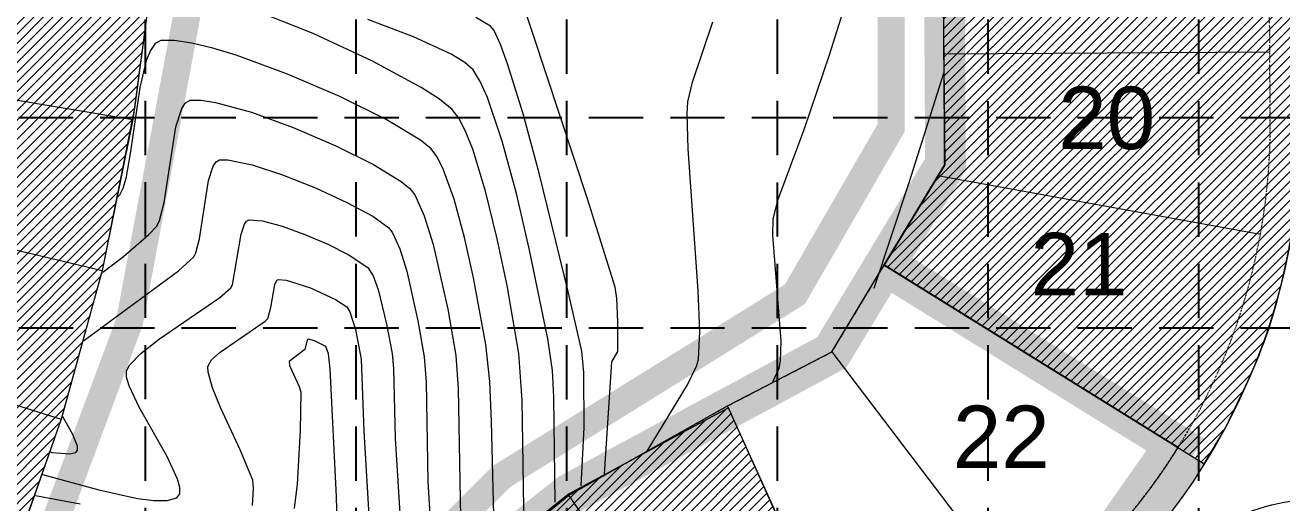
# Model space of a CAD drawing. Extents: x 218174 to 221286, y 216036 to 221010.
# Drawn here: x 219607.9 to 220070.8, y 219389.6 to 219565.6 of the extents above; entities that cross this region are included whole.
import ezdxf
from ezdxf.enums import TextEntityAlignment as Align

# ---------------------------------------------------------------- set-up
doc = ezdxf.new("R2010")
doc.units = 0
doc.header["$MEASUREMENT"] = 0
doc.linetypes.add('DASHED', pattern=[0.75, 0.5, -0.25])
doc.linetypes.add('DIVIDE', pattern=[1.25, 0.5, -0.25, 0, -0.25, 0, -0.25])
for name, color, linetype, lineweight in [('1 CURB LINE', 7, 'Continuous', 0), ('1 LOT NUMBERS', 7, 'Continuous', 0), ('1 PHASE LINES', 7, 'Continuous', 0), ('1 STORM PIPE', 5, 'Continuous', 0), ('1 TOPO', 42, 'Continuous', 0), ('25', 7, 'Continuous', 0), ('29', 7, 'Continuous', 0), ('PH.1-27', 7, 'Continuous', 0), ('PH.1-29', 7, 'Continuous', 0), ('PH.2-27', 7, 'Continuous', 0), ('PH.2-29', 7, 'Continuous', 0), ('PH.3-29', 7, 'Continuous', 0)]:
    doc.layers.add(name, color=color, linetype=linetype, lineweight=lineweight)
for name, color, linetype in [('1 EROSION BLANKETS', 84, 'Continuous'), ('1 LIMITS OF DISTURBANCE', 1, 'DASHED'), ('1 SODDED LOT', 2, 'Continuous'), ('GRID', 251, 'DASHED')]:
    doc.layers.add(name, color=color, linetype=linetype)
doc.styles.get("Standard").update_dxf_attribs({"font": 'ARIAL.TTF'})

msp = doc.modelspace()

# ---------------------------------------------------------------- hatches: boundary and pattern name
at = {"layer": '1 SODDED LOT', "linetype": 'Continuous', "lineweight": 0}
h = msp.add_hatch(dxfattribs=at)
h.set_pattern_fill('ANSI31', color=256, scale=20, style=0)
edge = h.paths.add_edge_path()
edge.add_line((219924.27, 219477.2), (220042.1, 219404))
edge.add_line((220042.1, 219404), (220049.86, 219417.01))
edge.add_line((220049.86, 219417.01), (220057.23, 219432.29))
edge.add_arc((219891.5, 219512.19), 183.98, 334.2608, 347.0286)
edge.add_arc((219757.86, 219542.97), 321.12, 347.0286, 355.2541)
edge.add_line((220077.89, 219516.4), (220076.9, 219710.62))
edge.add_line((220076.9, 219710.62), (220072, 220507.01))
edge.add_arc((220051.75, 220506.88), 20.24, 0.353, 89.5837)
edge.add_line((220051.9, 220527.12), (219940.56, 220526.38))
edge.add_line((219940.56, 220526.38), (219945.89, 219588.82))
edge.add_line((219945.89, 219588.82), (219946.61, 219514.17))
edge.add_line((219946.61, 219514.17), (219924.27, 219477.2))
h = msp.add_hatch(dxfattribs=at)
h.set_pattern_fill('ANSI31', color=256, scale=20, style=0)
edge = h.paths.add_edge_path()
edge.add_line((219475.43, 219147.44), (219484.01, 219158.07))
edge.add_line((219484.01, 219158.07), (219525.03, 219215.83))
edge.add_line((219525.03, 219215.83), (219555.35, 219266.11))
edge.add_line((219555.35, 219266.11), (219580.11, 219315.13))
edge.add_line((219580.11, 219315.13), (219602.53, 219366.89))
edge.add_line((219602.53, 219366.89), (219621.38, 219420.95))
edge.add_line((219621.38, 219420.95), (219636.56, 219475.76))
edge.add_line((219636.56, 219475.76), (219648.32, 219535.03))
edge.add_line((219648.32, 219535.03), (219655.15, 219587.12))
edge.add_line((219655.15, 219587.12), (219659.27, 219644.14))
edge.add_line((219659.27, 219644.14), (219659.25, 219733.06))
edge.add_line((219659.25, 219733.06), (219657.49, 219948.84))
edge.add_line((219657.49, 219948.84), (219688.73, 220030.97))
edge.add_line((219688.73, 220030.97), (219749.06, 220093.81))
edge.add_line((219749.06, 220093.81), (219797.19, 220136.07))
edge.add_line((219797.19, 220136.07), (219840.56, 220184.12))
edge.add_line((219840.56, 220184.12), (219872.5, 220231.49))
edge.add_line((219872.5, 220231.49), (219768.58, 220298.97))
edge.add_line((219768.58, 220298.97), (219751.53, 220274.95))
edge.add_line((219751.53, 220274.95), (219734.6, 220254.65))
edge.add_line((219734.6, 220254.65), (219716.62, 220236.25))
edge.add_line((219716.62, 220236.25), (219691.06, 220213.9))
edge.add_line((219691.06, 220213.9), (219665.38, 220194.92))
edge.add_line((219665.38, 220194.92), (219646.32, 220180.07))
edge.add_line((219646.32, 220180.07), (219622.58, 220158.72))
edge.add_line((219622.58, 220158.72), (219597.14, 220129.12))
edge.add_line((219597.14, 220129.12), (219581.68, 220107.47))
edge.add_line((219581.68, 220107.47), (219569.59, 220088.76))
edge.add_arc((219750.1, 219972.13), 214.91, 147.135, 168.472)
edge.add_arc((220206.03, 219879.14), 680.23, 168.47195, 178.02737)
edge.add_line((219526.21, 219902.56), (219527.23, 219639.99))
edge.add_arc((218960.67, 219637.78), 566.56, -25.1184, 0.2231, ccw=False)
edge.add_arc((218340.79, 219928.4), 1251.19, 330.42957, 334.88159, ccw=False)
edge.add_arc((218923.48, 219597.78), 581.24, 322.07344, 330.42957, ccw=False)
edge.add_arc((219395.6, 219229.9), 17.29, 142.0734, 235.1861)
edge.add_line((219385.73, 219215.7), (219475.43, 219147.44))
h = msp.add_hatch(dxfattribs=at)
h.set_pattern_fill('ANSI31', color=256, scale=20, style=0)
edge = h.paths.add_edge_path()
edge.add_line((219640.46, 219084.07), (219752.19, 219084.71))
edge.add_arc((219752.09, 219102.18), 17.47, 270.3279, 360.5451)
edge.add_arc((219802.32, 219102.66), 32.76, 161.6542, 180.5451, ccw=False)
edge.add_line((219771.22, 219112.97), (219775.03, 219130.24))
edge.add_line((219775.03, 219130.24), (219782.61, 219155.64))
edge.add_line((219782.61, 219155.64), (219792.2, 219178.37))
edge.add_line((219792.2, 219178.37), (219803.57, 219199.76))
edge.add_line((219803.57, 219199.76), (219811.83, 219213.02))
edge.add_line((219811.83, 219213.02), (219826.44, 219232.55))
edge.add_line((219826.44, 219232.55), (219840.72, 219249))
edge.add_line((219840.72, 219249), (219860.09, 219266.97))
edge.add_line((219860.09, 219266.97), (219882.43, 219283.75))
edge.add_line((219882.43, 219283.75), (219898.31, 219293.9))
edge.add_line((219898.31, 219293.9), (219920.46, 219305.27))
edge.add_line((219920.46, 219305.27), (219866.96, 219424.6))
edge.add_line((219866.96, 219424.6), (219808.23, 219392.91))
edge.add_line((219808.23, 219392.91), (219763.14, 219357.06))
edge.add_line((219763.14, 219357.06), (219711.9, 219299.56))
edge.add_line((219711.9, 219299.56), (219677.12, 219242.57))
edge.add_line((219677.12, 219242.57), (219652.35, 219180.23))
edge.add_line((219652.35, 219180.23), (219640.46, 219084.07))

# ---------------------------------------------------------------- linework, layer by layer
at = {"layer": '1 CURB LINE', "color": 7, "linetype": 'Continuous', "lineweight": 0}
msp.add_arc((219841.49, 219528.79), 236.5, 321.2446, 0.3478, dxfattribs=at)
at = {"layer": '1 EROSION BLANKETS', "linetype": 'Continuous', "lineweight": 0, "const_width": 10, "flags": 128}
msp.add_lwpolyline([(219918.35, 219309.84), (219958.97, 219329.1), (219982.92, 219344.69), (220002.99, 219362.42), (220023.67, 219385.55), (220036.04, 219403.48), (220037.97, 219406.52)], dxfattribs=at)
at = {"layer": '1 LIMITS OF DISTURBANCE', "lineweight": 0, "ltscale": 50, "const_width": 10, "flags": 128}
msp.add_lwpolyline([(219795.81, 220294.12), (219828.13, 220369.14), (219851.83, 220470.18), (219922.64, 220466.02), (219922.64, 219877.27), (219898.69, 219877.27), (219898.69, 219829.82), (219898.69, 219823.73), (219926.86, 219823.73), (219926.86, 219527.78), (219891.38, 219466.41), (219783.53, 219399.41), (219693.96, 219309.83), (219662.02, 219250.09), (219626.8, 219173.98), (219620.25, 219105.24), (219602.23, 219113.42), (219607.15, 219169.07), (219579.3, 219173.16), (219549.82, 219128.97), (219503.13, 219159.25), (219587.49, 219298.38), (219646.32, 219456.2), (219679.44, 219633.26), (219671.21, 219940.35), (219685.68, 219990.98), (219706.36, 219976.52), (219728.08, 220000.28), (219722.91, 220048.84), (219818.46, 220135.99), (219868.13, 220203.9), (219889.04, 220247)], close=True, dxfattribs=at)
at = {"layer": '1 PHASE LINES', "color": 0, "linetype": 'Continuous', "lineweight": 0, "const_width": 15, "flags": 128}
for points in [[(219640.27, 218320.71), (219639.85, 218328.49), (219635.95, 219056.74), (219647.99, 219163.5), (219681.17, 219248.65), (219712.04, 219299.33), (219762.79, 219356.64), (219808.6, 219392.94), (219905, 219444.99), (219946.9, 219514.43), (219940.66, 220515.36), (219838.47, 220514.44), (219838.47, 220505.19), (219787.6, 220505.19), (219787.6, 220514.44), (219764.48, 220514.44), (219764.51, 220564.53), (219774.82, 220564.64), (219774.82, 220735.55)], [(220166.01, 219332.32), (220119.2, 219338.75), (220058.81, 219362.32), (220048.44, 219348.39), (220011.64, 219382.67), (220031.58, 219411.05), (219920.59, 219479.78)]]:
    msp.add_lwpolyline(points, dxfattribs=at)
at = {"layer": '1 SODDED LOT', "linetype": 'Continuous', "lineweight": 0, "flags": 128}
for points in [[(219924.27, 219477.2), (220042.1, 219404), (220049.86, 219417.01), (220057.23, 219432.29, 0.055768), (220070.79, 219470.89, 0.035906), (220077.89, 219516.4), (220076.9, 219710.62), (220072, 220507.01, 0.410286), (220051.9, 220527.12), (219940.56, 220526.38), (219945.89, 219588.82), (219946.61, 219514.17)], [(219640.46, 219084.07), (219752.19, 219084.71, 0.415324), (219769.56, 219102.35, -0.082615), (219771.22, 219112.97), (219775.03, 219130.24), (219782.61, 219155.64), (219792.2, 219178.37), (219803.57, 219199.76), (219811.83, 219213.02), (219826.44, 219232.55), (219840.72, 219249), (219860.09, 219266.97), (219882.43, 219283.75), (219898.31, 219293.9), (219920.46, 219305.27), (219866.96, 219424.6), (219808.23, 219392.91), (219763.14, 219357.06), (219711.9, 219299.56), (219677.12, 219242.57), (219652.35, 219180.23)]]:
    msp.add_lwpolyline(points, format="xyb", close=True, dxfattribs=at)
msp.add_lwpolyline([(219539.53, 220015.08, 0.041718), (219526.21, 219902.56), (219527.23, 219639.99, -0.111026), (219473.66, 219397.28, -0.019428), (219429.01, 219310.95, -0.036477), (219381.96, 219240.52, 0.430216), (219385.73, 219215.7), (219475.43, 219147.44), (219484.01, 219158.07), (219525.03, 219215.83), (219555.35, 219266.11), (219580.11, 219315.13), (219602.53, 219366.89), (219621.38, 219420.95), (219636.56, 219475.76), (219648.32, 219535.03), (219655.15, 219587.12), (219659.27, 219644.14), (219659.25, 219733.06), (219657.49, 219948.84)], format="xyb", dxfattribs=at)
at = {"layer": '1 STORM PIPE', "linetype": 'Continuous', "lineweight": 0}
msp.add_arc((220083.77, 219319.74), 70.96, 76.0986, 139.2103, dxfattribs=at)
at = {"layer": '1 TOPO', "color": 5, "linetype": 'Continuous', "lineweight": 0}
for points in [[(219883.2, 219433.89), (219885.62, 219439.26), (219886.13, 219441.75), (219886.38, 219449.12), (219883.35, 219488.18), (219883.37, 219494.16), (219885.18, 219501.07), (219894.81, 219527.19), (219904.12, 219554.65), (219911.95, 219579.39), (219914.72, 219589.87), (219915.9, 219597.21), (219915.83, 219601.6), (219914.63, 219614.29), (219909.59, 219648.24), (219901.91, 219690.59), (219896.1, 219698.64), (219893.93, 219729.55), (219893.33, 219733.27), (219889.27, 219745.65), (219871.67, 219792.99), (219846.27, 219868.97), (219832.39, 219902.3), (219808.32, 219956.69)], [(219791.75, 219379.7), (219791, 219427.37), (219789.73, 219444.65), (219785.38, 219469.64), (219781.79, 219486.91), (219777.52, 219504.4), (219772.76, 219519.91), (219770.26, 219526.22), (219767.71, 219531.21), (219765.13, 219534.59), (219760.48, 219538.33), (219753.82, 219542.65), (219735.83, 219552.4), (219713.97, 219562.52), (219691, 219571.7), (219679.98, 219575.52), (219669.72, 219578.63), (219660.58, 219580.84), (219655.06, 219581.67)], [(219821.23, 219400.13), (219823.95, 219441.56), (219826.14, 219445.38), (219826.19, 219456.25), (219825.8, 219464.83), (219825.22, 219469.07), (219815.04, 219501.66), (219789.97, 219577.53)], [(219803.09, 219389.77), (219802.59, 219428.54), (219802.08, 219438.35), (219800.42, 219450.07), (219793.6, 219483.3), (219788.85, 219503.54), (219783.62, 219522.9), (219778.19, 219538.93), (219775.5, 219544.92), (219772.87, 219549.15), (219769.79, 219551.89), (219764.87, 219554.88), (219750.99, 219561.3), (219734.13, 219567.75)], [(219812.73, 219395.88), (219813.85, 219417.21), (219813.67, 219437.63), (219812.96, 219445.49), (219807.94, 219467.42), (219797.26, 219511.04), (219791.31, 219532.97), (219785.6, 219551.42), (219782.98, 219558.5), (219780.62, 219563.71), (219779.29, 219565.2), (219773.91, 219568.41)], [(219837.06, 219408.66), (219851.89, 219433.08), (219855.18, 219439.92), (219855.9, 219442.43), (219856.38, 219452.7), (219855.79, 219467.68), (219852.11, 219520.01), (219851.77, 219532.93), (219852.02, 219537.36), (219853.67, 219544.59), (219861.22, 219566.85)], [(219780.57, 219384.94), (219779.69, 219419.67), (219779, 219434.24), (219777.57, 219447.91), (219773.06, 219472.44), (219769.72, 219487.32), (219765.89, 219501.45), (219761.72, 219512.98), (219759.56, 219517.18), (219757.39, 219520.03), (219753.47, 219523.18), (219740.83, 219530.83), (219723.75, 219539.33), (219704.56, 219547.6), (219685.62, 219554.53), (219676.98, 219557.14), (219669.27, 219559.01), (219662.81, 219559.99), (219657.87, 219559.94), (219655.79, 219558.82), (219654.03, 219556.31), (219652.54, 219552.62), (219650.18, 219542.68), (219646.75, 219519.07), (219644.97, 219509.14), (219643.92, 219505.46), (219642.69, 219502.96), (219641.98, 219502.19)], [(219920.62, 219468.72), (219933.55, 219507.65), (219946.26, 219547.97)], [(219636.52, 219474.59), (219644.17, 219480.42), (219653.45, 219488.49), (219656.35, 219491.59), (219657.41, 219493.57), (219659.1, 219500.25), (219663.39, 219528.17), (219665.59, 219534.96), (219667.01, 219537.02), (219668.69, 219537.93), (219672.71, 219537.97), (219677.97, 219537.18), (219691.27, 219533.53), (219706.67, 219527.9), (219722.28, 219521.17), (219736.17, 219514.25), (219746.46, 219508.04), (219749.64, 219505.47), (219751.41, 219503.15), (219754.88, 219495.41), (219758.14, 219484.78), (219763.53, 219460.95), (219766.51, 219443.82), (219767.38, 219431.61), (219768.27, 219384.14)], [(219629.43, 219449.23), (219664.45, 219475.03), (219670, 219480.21), (219670.82, 219481.74), (219672.13, 219486.89), (219675.43, 219508.41), (219677.13, 219513.64), (219678.22, 219515.23), (219679.51, 219515.93), (219682.61, 219515.96), (219691.49, 219514.18), (219702.74, 219510.52), (219714.87, 219505.67), (219726.42, 219500.32), (219735.92, 219495.17), (219741.9, 219490.91), (219743.26, 219489.13), (219745.93, 219483.16), (219748.45, 219474.97), (219752.6, 219456.6), (219754.9, 219443.4), (219755.57, 219433.99), (219756.25, 219397.41), (219757.93, 219368.83)], [(219614.35, 219399.96), (219635.01, 219394.4), (219649.29, 219391.22), (219655.27, 219390.46), (219660.16, 219390.48), (219663.72, 219391.43), (219664.83, 219392.85), (219664.87, 219395.21), (219664, 219398.35), (219660.29, 219406.34), (219649.94, 219424.79), (219646.17, 219432.74), (219645.26, 219435.84), (219645.23, 219438.16), (219646.2, 219440.13), (219650.63, 219444.78), (219657.4, 219450.01), (219679.63, 219465.25), (219683.66, 219468.84), (219684.23, 219469.91), (219687.47, 219488.64), (219688.66, 219492.32), (219689.43, 219493.43), (219690.34, 219493.92), (219695.36, 219493.52), (219702.56, 219491.54), (219710.9, 219488.49), (219719.34, 219484.85), (219726.87, 219481.11), (219734.16, 219476.35), (219736.06, 219473.25), (219737.89, 219468.17), (219741.04, 219455.4), (219743.04, 219444.6), (219743.63, 219439.06), (219744.19, 219413.37), (219746.23, 219379.76)], [(219691.69, 219388.63), (219692, 219394.82), (219691.75, 219397.88), (219687.05, 219409.09), (219679.83, 219424.68), (219676.9, 219431.95), (219675.28, 219437.73), (219675.17, 219439.79), (219676.55, 219442.25), (219679.78, 219445.14), (219696.36, 219456.52), (219697.31, 219457.46), (219698.39, 219461.51), (219699.82, 219470.05), (219700.64, 219471.64), (219701.16, 219471.92), (219704.06, 219471.68), (219713.01, 219468.79), (219722.21, 219464.53), (219726.41, 219461.8), (219727.51, 219460.01), (219729.54, 219453.49), (219731.67, 219442.56), (219732.6, 219415.96), (219734.83, 219378.74)], [(219723.1, 219373.47), (219722.63, 219391.79), (219720.25, 219438.93), (219719.64, 219444.54), (219718.67, 219447.24), (219714.47, 219449.34), (219712.32, 219449.92), (219711.73, 219449.67), (219710.97, 219446.09), (219705.21, 219441.72), (219705.33, 219440.17), (219708.89, 219432.39), (219709.49, 219430.32), (219709.24, 219416.2), (219708.12, 219396.4), (219706.97, 219387.43)], [(219617.19, 219408.31), (219617.69, 219408.18), (219624.36, 219407.58), (219626.53, 219408.14), (219627.19, 219409.01), (219627.15, 219410.47), (219625.47, 219414.74), (219621.69, 219421.53)], [(219611.74, 219392.32), (219628.13, 219389.23)]]:
    msp.add_lwpolyline(points, dxfattribs=at)
at = {"layer": '25', "color": 7, "linetype": 'DASHED', "lineweight": 0}
msp.add_line((219924.33, 219477.24), (220032.52, 219409.91), dxfattribs=at)
msp.add_lwpolyline([(219636.02, 219095.57), (219639.4, 219095.56), (219652.45, 219180.5), (219677.24, 219242.69), (219712.18, 219299.81), (219756.26, 219350.2), (219808.21, 219392.42), (219866.55, 219425.26), (219905.05, 219445.21), (219946.58, 219514.21), (219940.51, 220515.02), (219839.09, 220514.4), (219839.14, 220505.9), (219789.14, 220505.6), (219789.09, 220514.1), (219765, 220513.96), (219765.2, 220563.96), (219773.78, 220564.01), (219772.65, 220750.2)], dxfattribs=at)
msp.add_arc((219841.5, 219528.79), 224.99, 318.697, 328.1053, dxfattribs=at)
at = {"layer": '29', "color": 7, "linetype": 'Continuous', "lineweight": 0}
for p, q in [((219866.55, 219425.26), (219905.05, 219445.21)), ((219866.55, 219425.26), (219905.05, 219445.21)), ((219866.55, 219425.26), (219905.05, 219445.21)), ((219866.55, 219425.26), (219905.05, 219445.21)), ((219866.55, 219425.26), (219905.05, 219445.21)), ((219866.55, 219425.26), (219905.05, 219445.21)), ((219866.55, 219425.26), (219905.05, 219445.21)), ((219866.55, 219425.26), (219905.05, 219445.21)), ((219866.55, 219425.26), (219905.05, 219445.21)), ((219866.55, 219425.26), (219905.05, 219445.21)), ((219866.55, 219425.26), (219905.05, 219445.21)), ((219866.55, 219425.26), (219905.05, 219445.21)), ((219866.55, 219425.26), (219905.05, 219445.21)), ((219866.55, 219425.26), (219905.05, 219445.21)), ((219866.55, 219425.26), (219905.05, 219445.21)), ((219866.55, 219425.26), (219905.05, 219445.21)), ((219866.55, 219425.26), (219905.05, 219445.21)), ((219866.55, 219425.26), (219905.05, 219445.21)), ((219866.55, 219425.26), (219905.05, 219445.21)), ((219866.55, 219425.26), (219905.05, 219445.21)), ((219866.55, 219425.26), (219905.05, 219445.21)), ((219866.55, 219425.26), (219905.05, 219445.21)), ((219866.55, 219425.26), (219905.05, 219445.21)), ((219866.55, 219425.26), (219905.05, 219445.21)), ((219866.55, 219425.26), (219905.05, 219445.21)), ((219866.55, 219425.26), (219905.05, 219445.21)), ((219866.55, 219425.26), (219905.05, 219445.21)), ((219866.55, 219425.26), (219905.05, 219445.21)), ((219866.55, 219425.26), (219905.05, 219445.21)), ((219866.55, 219425.26), (219905.05, 219445.21)), ((219866.55, 219425.26), (219905.05, 219445.21)), ((219866.55, 219425.26), (219905.05, 219445.21)), ((219866.55, 219425.26), (219905.05, 219445.21)), ((219866.55, 219425.26), (219905.05, 219445.21)), ((219866.55, 219425.26), (219905.05, 219445.21)), ((219866.55, 219425.26), (219905.05, 219445.21)), ((219866.55, 219425.26), (219905.05, 219445.21)), ((219866.55, 219425.26), (219905.05, 219445.21)), ((219866.55, 219425.26), (219905.05, 219445.21)), ((219866.55, 219425.26), (219905.05, 219445.21)), ((219866.55, 219425.26), (219905.05, 219445.21)), ((219866.55, 219425.26), (219905.05, 219445.21)), ((219866.55, 219425.26), (219905.05, 219445.21)), ((219866.55, 219425.26), (219905.05, 219445.21)), ((219866.55, 219425.26), (219905.05, 219445.21)), ((219866.55, 219425.26), (219905.05, 219445.21)), ((219866.55, 219425.26), (219905.05, 219445.21)), ((219866.55, 219425.26), (219905.05, 219445.21)), ((219866.55, 219425.26), (219905.05, 219445.21)), ((219866.55, 219425.26), (219905.05, 219445.21)), ((219866.55, 219425.26), (219905.05, 219445.21)), ((219866.55, 219425.26), (219905.05, 219445.21)), ((219866.55, 219425.26), (219905.05, 219445.21)), ((219866.55, 219425.26), (219905.05, 219445.21)), ((219866.55, 219425.26), (219905.05, 219445.21)), ((219866.55, 219425.26), (219905.05, 219445.21)), ((219866.55, 219425.26), (219905.05, 219445.21)), ((219866.55, 219425.26), (219905.05, 219445.21)), ((219866.55, 219425.26), (219905.05, 219445.21)), ((219866.55, 219425.26), (219905.05, 219445.21)), ((219866.55, 219425.26), (219905.05, 219445.21)), ((219866.55, 219425.26), (219905.05, 219445.21)), ((219866.55, 219425.26), (219905.05, 219445.21)), ((219866.55, 219425.26), (219905.05, 219445.21)), ((219808.21, 219392.42), (219866.55, 219425.26)), ((219808.21, 219392.42), (219866.55, 219425.26)), ((219808.21, 219392.42), (219866.55, 219425.26)), ((219808.21, 219392.42), (219866.55, 219425.26)), ((219808.21, 219392.42), (219866.55, 219425.26)), ((219808.21, 219392.42), (219866.55, 219425.26)), ((219808.21, 219392.42), (219866.55, 219425.26)), ((219808.21, 219392.42), (219866.55, 219425.26)), ((219808.21, 219392.42), (219866.55, 219425.26)), ((219808.21, 219392.42), (219866.55, 219425.26)), ((219808.21, 219392.42), (219866.55, 219425.26)), ((219808.21, 219392.42), (219866.55, 219425.26)), ((219808.21, 219392.42), (219866.55, 219425.26)), ((219808.21, 219392.42), (219866.55, 219425.26)), ((219808.21, 219392.42), (219866.55, 219425.26)), ((219808.21, 219392.42), (219866.55, 219425.26)), ((219808.21, 219392.42), (219866.55, 219425.26)), ((219808.21, 219392.42), (219866.55, 219425.26)), ((219808.21, 219392.42), (219866.55, 219425.26)), ((219808.21, 219392.42), (219866.55, 219425.26)), ((219808.21, 219392.42), (219866.55, 219425.26)), ((219808.21, 219392.42), (219866.55, 219425.26)), ((219808.21, 219392.42), (219866.55, 219425.26)), ((219808.21, 219392.42), (219866.55, 219425.26)), ((219808.21, 219392.42), (219866.55, 219425.26)), ((219808.21, 219392.42), (219866.55, 219425.26)), ((219808.21, 219392.42), (219866.55, 219425.26)), ((219808.21, 219392.42), (219866.55, 219425.26)), ((219808.21, 219392.42), (219866.55, 219425.26)), ((219808.21, 219392.42), (219866.55, 219425.26)), ((219808.21, 219392.42), (219866.55, 219425.26)), ((219808.21, 219392.42), (219866.55, 219425.26)), ((219808.21, 219392.42), (219866.55, 219425.26)), ((219808.21, 219392.42), (219866.55, 219425.26)), ((219808.21, 219392.42), (219866.55, 219425.26)), ((219808.21, 219392.42), (219866.55, 219425.26)), ((219808.21, 219392.42), (219866.55, 219425.26)), ((219808.21, 219392.42), (219866.55, 219425.26)), ((219808.21, 219392.42), (219866.55, 219425.26)), ((219808.21, 219392.42), (219866.55, 219425.26)), ((219808.21, 219392.42), (219866.55, 219425.26)), ((219808.21, 219392.42), (219866.55, 219425.26)), ((219808.21, 219392.42), (219866.55, 219425.26)), ((219808.21, 219392.42), (219866.55, 219425.26)), ((219808.21, 219392.42), (219866.55, 219425.26)), ((219808.21, 219392.42), (219866.55, 219425.26)), ((219808.21, 219392.42), (219866.55, 219425.26)), ((219808.21, 219392.42), (219866.55, 219425.26)), ((219808.21, 219392.42), (219866.55, 219425.26)), ((219808.21, 219392.42), (219866.55, 219425.26)), ((219808.21, 219392.42), (219866.55, 219425.26)), ((219808.21, 219392.42), (219866.55, 219425.26)), ((219808.21, 219392.42), (219866.55, 219425.26)), ((219808.21, 219392.42), (219866.55, 219425.26)), ((219808.21, 219392.42), (219866.55, 219425.26)), ((219808.21, 219392.42), (219866.55, 219425.26)), ((219808.21, 219392.42), (219866.55, 219425.26)), ((219808.21, 219392.42), (219866.55, 219425.26)), ((219808.21, 219392.42), (219866.55, 219425.26)), ((219808.21, 219392.42), (219866.55, 219425.26)), ((219808.21, 219392.42), (219866.55, 219425.26)), ((219808.21, 219392.42), (219866.55, 219425.26)), ((219808.21, 219392.42), (219866.55, 219425.26)), ((219808.21, 219392.42), (219866.55, 219425.26))]:
    msp.add_line(p, q, dxfattribs=at)
at = {"layer": 'GRID', "color": 253, "linetype": 'DASHED', "ltscale": 40}
for p, q in [((219652.21, 216427.72), (219652.21, 220928.3)), ((219729.8, 216427.71), (219729.8, 220928.3)), ((219807.4, 216427.7), (219807.4, 220928.3)), ((219884.99, 216427.68), (219884.99, 220928.3)), ((219962.58, 216427.67), (219962.58, 220928.3)), ((220040.18, 216427.66), (220040.18, 220928.3)), ((218255.54, 219531.63), (221204.07, 219531.63)), ((218255.54, 219454.03), (221204.07, 219454.03))]:
    msp.add_line(p, q, dxfattribs=at)
at = {"layer": 'PH.1-27', "color": 7, "linetype": 'DIVIDE', "lineweight": 0}
msp.add_line((220066.49, 219530.16), (220060.51, 220515.75), dxfattribs=at)
msp.add_arc((219841.49, 219528.79), 225, 321.2446, 0.3478, dxfattribs=at)
at = {"layer": 'PH.1-29', "color": 7, "linetype": 'Continuous', "lineweight": 0}
for p, q in [((219946.58, 219514.21), (219940.51, 220515.02)), ((219946.34, 219555.04), (220066.33, 219555.77)), ((219924.33, 219477.24), (219946.58, 219514.21)), ((220062.86, 219488.52), (219944.12, 219510.12)), ((220032.52, 219409.91), (219924.33, 219477.24))]:
    msp.add_line(p, q, dxfattribs=at)
at = {"layer": 'PH.2-27', "color": 7, "linetype": 'DIVIDE', "lineweight": 0}
msp.add_arc((219841.49, 219528.79), 225, 292.2051, 328.1053, dxfattribs=at)
at = {"layer": 'PH.2-29', "color": 7, "linetype": 'Continuous', "lineweight": 0}
for p, q in [((219905.05, 219445.21), (219924.33, 219477.24)), ((219924.33, 219477.24), (220032.52, 219409.91)), ((219866.55, 219425.26), (219905.05, 219445.21)), ((219905.05, 219445.21), (219977.68, 219349.69)), ((219808.21, 219392.42), (219866.55, 219425.26)), ((219916.35, 219316.08), (219866.55, 219425.26)), ((219756.26, 219350.2), (219808.21, 219392.42)), ((219875.73, 219293.22), (219808.21, 219392.42))]:
    msp.add_line(p, q, dxfattribs=at)
at = {"layer": 'PH.3-29', "color": 7, "linetype": 'Continuous', "lineweight": 0}
for p, q in [((219946.58, 219514.21), (219940.51, 220515.02)), ((219655.11, 219587.15), (219647.57, 219530.85)), ((219529.24, 219550.8), (219647.57, 219530.85)), ((219647.57, 219530.85), (219636.22, 219475.19)), ((219905.05, 219445.21), (219946.58, 219514.21)), ((219519.53, 219503.14), (219636.22, 219475.19)), ((219636.22, 219475.19), (219621.12, 219420.43)), ((219506.59, 219456.25), (219621.12, 219420.43)), ((219866.55, 219425.26), (219905.05, 219445.21)), ((219808.21, 219392.42), (219866.55, 219425.26)), ((219621.12, 219420.43), (219602.33, 219366.82)), ((219756.26, 219350.2), (219808.21, 219392.42))]:
    msp.add_line(p, q, dxfattribs=at)

# ---------------------------------------------------------------- texts
at = {"layer": '1 LOT NUMBERS', "color": 7, "linetype": 'Continuous', "lineweight": 0}
for s, p in [('20', (220006.25, 219531.45)), ('21', (219996.06, 219477.74)), ('22', (219967.42, 219414.06))]:
    msp.add_text(s, height=23, dxfattribs=at).set_placement(p, align=Align.MIDDLE)

doc.saveas('drawing.dxf')
